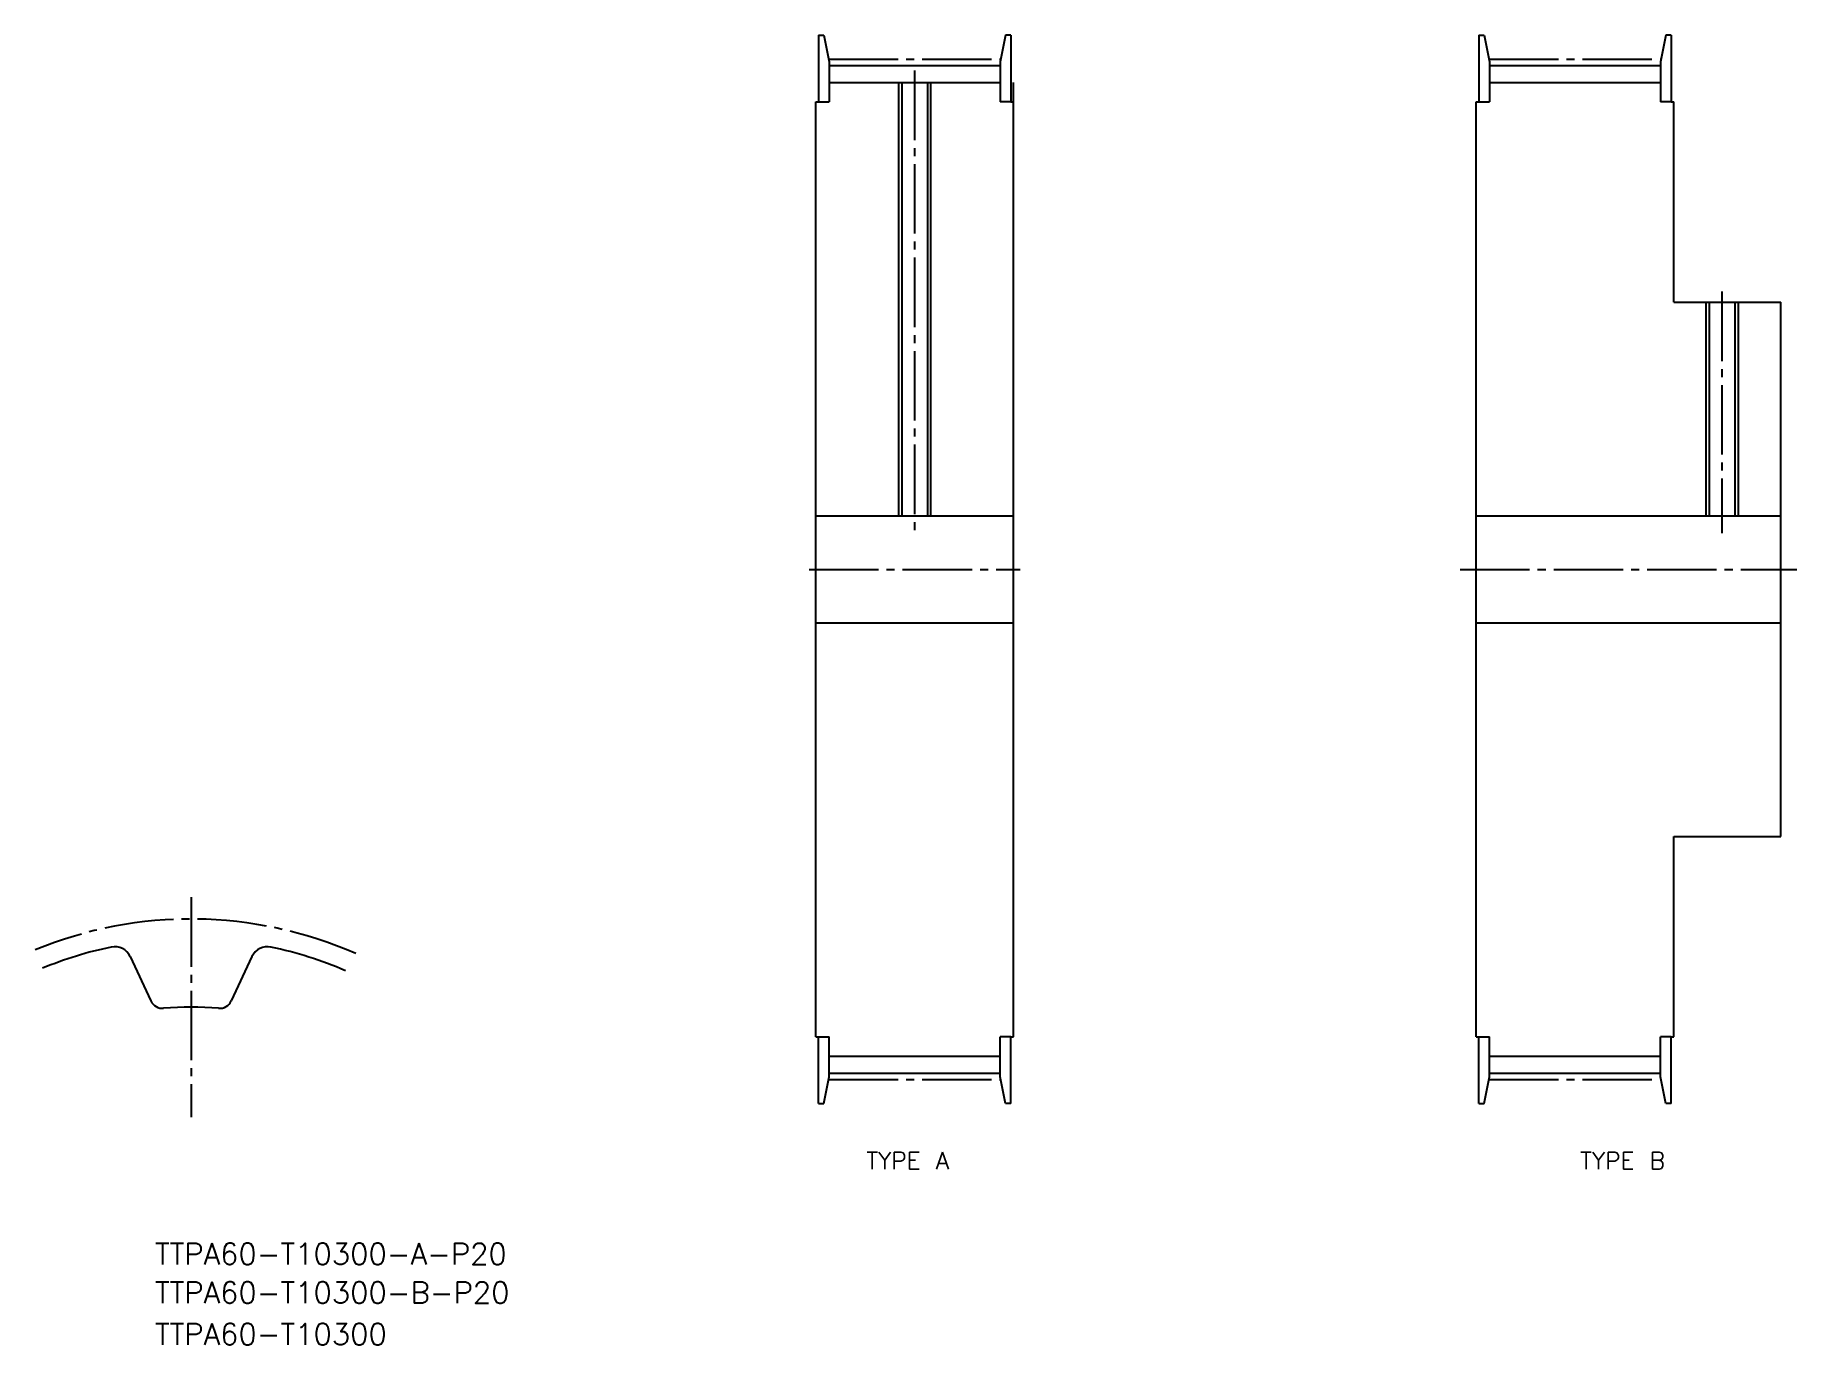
# Model space of a CAD drawing. Extents: x 29 to 358, y 168 to 413.
import ezdxf

# ---------------------------------------------------------------- set-up
doc = ezdxf.new("R2010")
doc.units = 0
doc.linetypes.add('CENTER', pattern=[17.5, 13, -1.5, 1.5, -1.5])
doc.layers.get('0').update_dxf_attribs({"linetype": 'CONTINUOUS'})
doc.layers.add('CENTER', color=1, linetype='CENTER')
doc.styles.get("Standard").update_dxf_attribs({"font": 'txt.shx', "bigfont": '@extfont2.shx'})

msp = doc.modelspace()

# ---------------------------------------------------------------- linework, layer by layer
at = {"color": 7, "linetype": 'CONTINUOUS'}
for p, q in [((175.28, 413.35), (175.28, 400.85)), ((175.28, 413.35), (176.28, 413.35)), ((176.28, 413.35), (177.28, 408.35)), ((210.28, 413.35), (209.28, 408.35)), ((211.28, 413.35), (210.28, 413.35)), ((211.28, 413.35), (211.28, 400.85)), ((298.9, 413.35), (298.9, 400.85)), ((298.9, 413.35), (299.9, 413.35)), ((299.9, 413.35), (300.9, 408.35)), ((333.9, 413.35), (332.9, 408.35)), ((334.9, 413.35), (333.9, 413.35)), ((334.9, 413.35), (334.9, 400.85)), ((177.28, 408.35), (177.28, 400.85)), ((177.28, 407.69), (209.28, 407.69)), ((209.28, 408.35), (209.28, 400.85)), ((300.9, 408.35), (300.9, 400.85)), ((300.9, 407.69), (332.9, 407.69)), ((332.9, 408.35), (332.9, 400.85)), ((177.28, 404.49), (209.28, 404.49)), ((190.88, 404.49), (190.88, 323.35)), ((195.68, 404.49), (195.68, 323.35)), ((211.78, 225.85), (211.78, 404.49)), ((300.9, 404.49), (332.9, 404.49)), ((174.78, 225.85), (174.78, 400.85)), ((174.78, 400.85), (175.28, 400.85)), ((175.28, 400.85), (177.28, 400.85)), ((211.28, 400.85), (209.28, 400.85)), ((211.28, 400.85), (211.78, 400.85)), ((298.4, 225.85), (298.4, 400.85)), ((298.4, 400.85), (298.9, 400.85)), ((298.9, 400.85), (300.9, 400.85)), ((334.9, 400.85), (332.9, 400.85)), ((334.9, 400.85), (335.4, 400.85)), ((335.4, 363.35), (335.4, 400.85)), ((335.4, 363.35), (355.4, 363.35)), ((342, 363.35), (342, 323.35)), ((346.8, 363.35), (346.8, 323.35)), ((355.4, 263.35), (355.4, 363.35)), ((174.78, 323.35), (211.78, 323.35)), ((298.4, 323.35), (355.4, 323.35)), ((174.78, 303.35), (211.78, 303.35)), ((298.4, 303.35), (355.4, 303.35)), ((335.4, 225.85), (335.4, 263.35)), ((335.4, 263.35), (355.4, 263.35)), ((46.48, 240.85), (50.35, 232.54)), ((69.27, 240.85), (65.39, 232.54)), ((174.78, 225.85), (175.28, 225.85)), ((175.28, 213.35), (175.28, 225.85)), ((175.28, 225.85), (177.28, 225.85)), ((177.28, 218.35), (177.28, 225.85)), ((209.28, 218.35), (209.28, 225.85)), ((211.28, 225.85), (209.28, 225.85)), ((211.28, 225.85), (211.78, 225.85)), ((211.28, 213.35), (211.28, 225.85)), ((298.4, 225.85), (298.9, 225.85)), ((298.9, 213.35), (298.9, 225.85)), ((298.9, 225.85), (300.9, 225.85)), ((300.9, 218.35), (300.9, 225.85)), ((332.9, 218.35), (332.9, 225.85)), ((334.9, 225.85), (332.9, 225.85)), ((334.9, 225.85), (335.4, 225.85)), ((334.9, 213.35), (334.9, 225.85)), ((177.28, 222.2), (209.28, 222.2)), ((300.9, 222.2), (332.9, 222.2)), ((176.28, 213.35), (177.28, 218.35)), ((177.28, 219), (209.15, 219)), ((210.28, 213.35), (209.28, 218.35)), ((299.9, 213.35), (300.9, 218.35)), ((300.9, 219), (332.9, 219)), ((333.9, 213.35), (332.9, 218.35)), ((175.28, 213.35), (176.28, 213.35)), ((211.28, 213.35), (210.28, 213.35)), ((298.9, 213.35), (299.9, 213.35)), ((334.9, 213.35), (333.9, 213.35))]:
    msp.add_line(p, q, dxfattribs=at)
at = {"color": 3, "linetype": 'CONTINUOUS'}
for p, q in [((190.28, 404.49), (190.28, 323.35)), ((196.28, 404.49), (196.28, 323.35)), ((341.4, 363.35), (341.4, 323.35)), ((347.4, 363.35), (347.4, 323.35))]:
    msp.add_line(p, q, dxfattribs=at)
at = {"color": 7, "linetype": 'CONTINUOUS'}
for centre, radius, start, end in [((57.87, 171.49), 72.7, 101.8695, 112.4966), ((43.58, 239.5), 3.2, 25, 101.8695), ((72.17, 239.5), 3.2, 78.1305, 155), ((57.87, 171.49), 72.7, 66.577, 78.1305), ((52.53, 233.56), 2.4, 205, 274.9213), ((57.87, 171.49), 59.9, 85.0787, 94.9213), ((63.22, 233.56), 2.4, 265.0787, 335)]:
    msp.add_arc(centre, radius, start, end, dxfattribs=at)
at = {"layer": 'CENTER'}
for p, q in [((177.18, 408.84), (209.28, 408.84)), ((300.8, 408.84), (333, 408.84)), ((193.28, 406.71), (193.28, 320.13)), ((344.4, 365.35), (344.4, 320.13)), ((173.53, 313.35), (213.03, 313.35)), ((295.4, 313.35), (358.4, 313.35)), ((177.18, 217.85), (209.38, 217.85)), ((300.8, 217.85), (333, 217.85))]:
    msp.add_line(p, q, dxfattribs=at)
at = {"layer": 'CENTER', "color": 1, "linetype": 'CENTER'}
msp.add_line((57.87, 251.96), (57.87, 210.82), dxfattribs=at)
msp.add_arc((57.87, 171.49), 76.4, 66.2136, 112.4493, dxfattribs=at)

# ---------------------------------------------------------------- texts
at = {"color": 7, "linetype": 'CONTINUOUS'}
for s, p in [('TYPE A', (184.27, 201.04)), ('TYPE B', (317.87, 201.04))]:
    msp.add_text(s, height=3.2, dxfattribs=at).set_placement(p)
for s, p in [('TTPA60-T10300-A-P20', (51.12, 183.18)), ('TTPA60-T10300-B-P20', (51.12, 175.94)), ('TTPA60-T10300', (51.12, 168.18))]:
    msp.add_text(s, height=4).set_placement(p)

doc.saveas('drawing.dxf')
